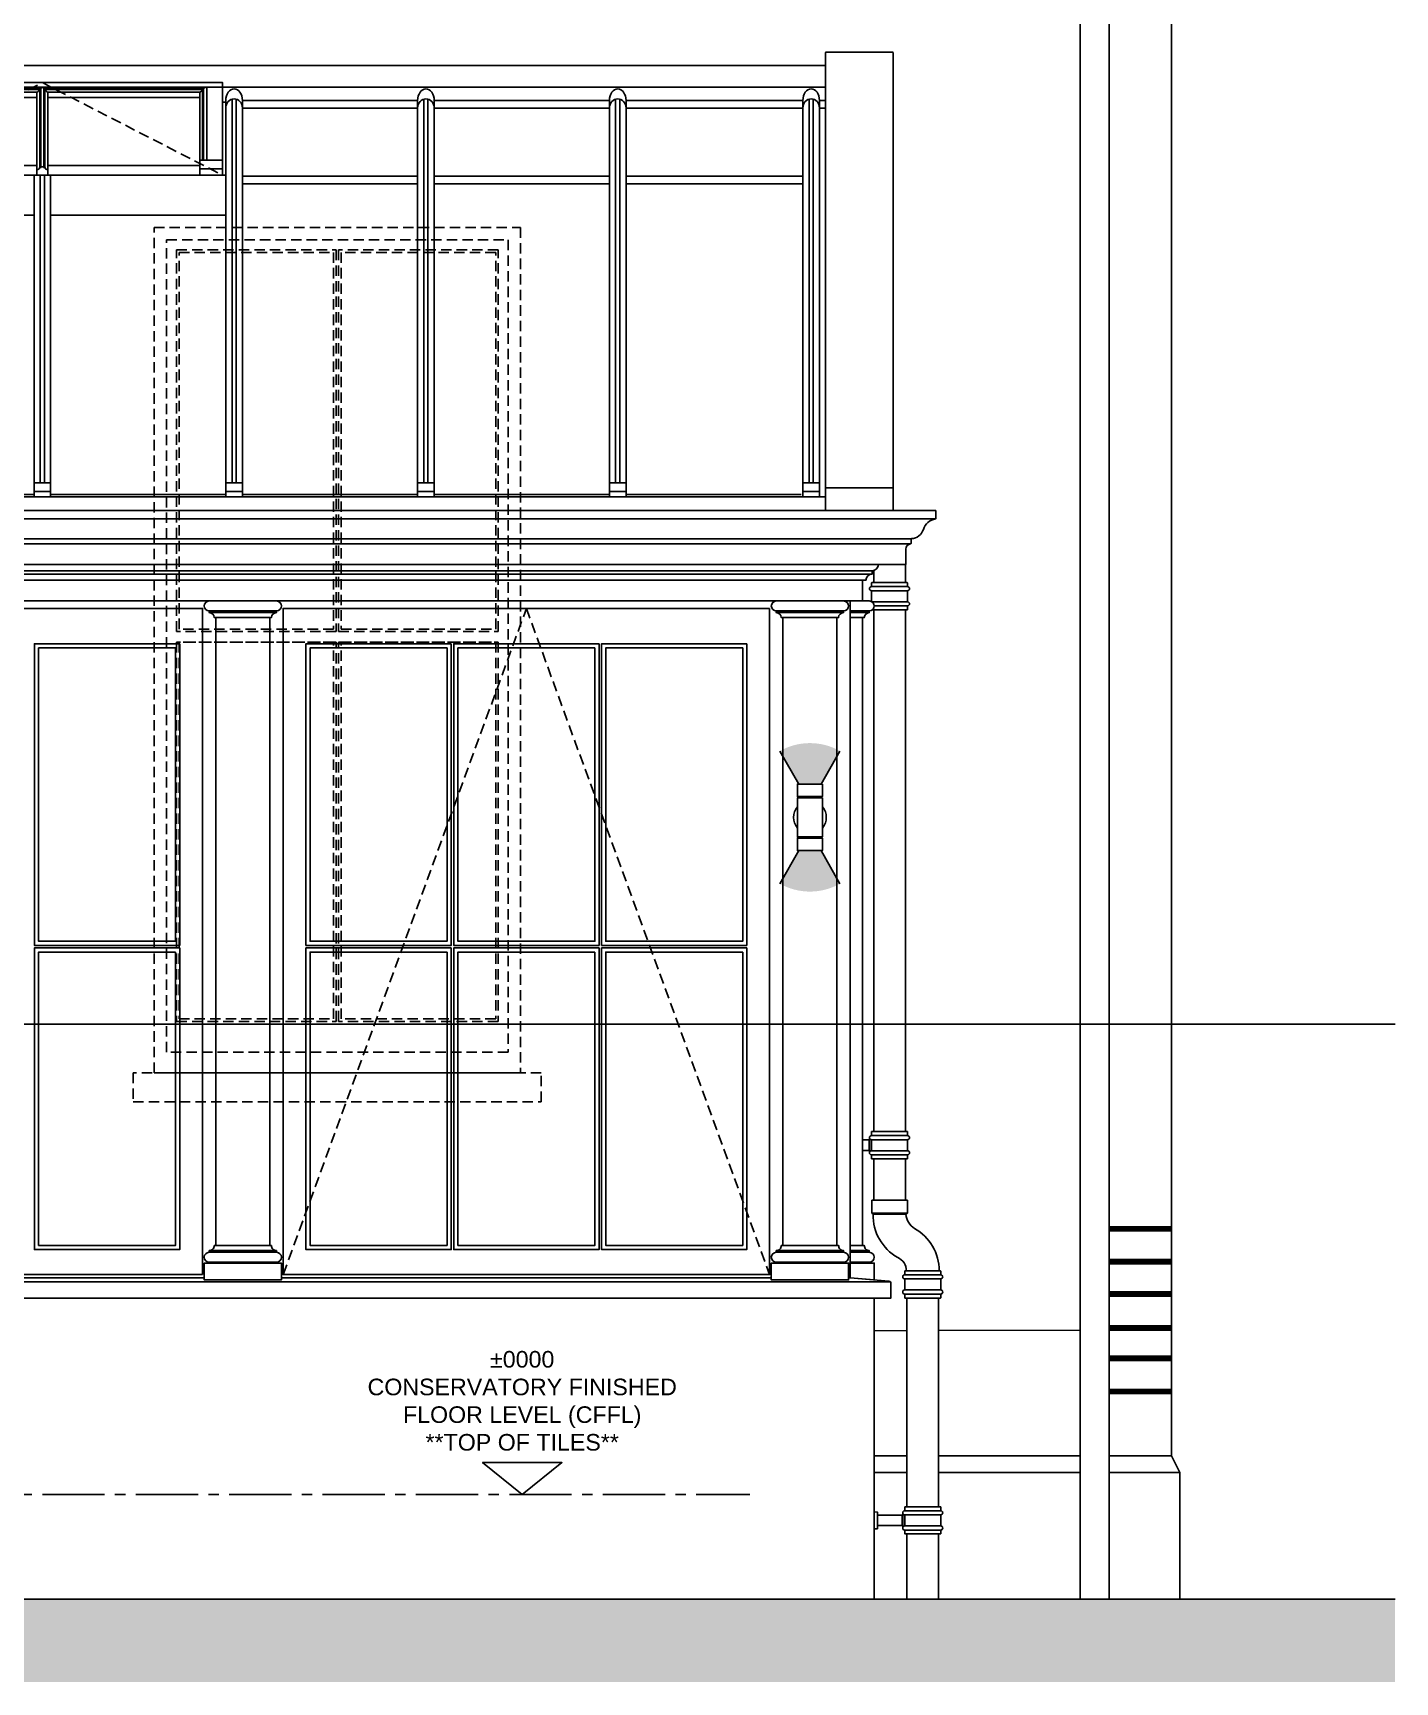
# Model space of a CAD drawing. Header units: millimetres. Extents: x -38686 to 870903, y -23218 to 232707.
# Drawn here: x 41309 to 44590, y 58030 to 62004 of the extents above; entities that cross this region are included whole.
import ezdxf

# ---------------------------------------------------------------- set-up
doc = ezdxf.new("R2010")
doc.units = ezdxf.units.MM
doc.header["$LTSCALE"] = 10
doc.linetypes.add('CENTER2', pattern=[1.125, 0.75, -0.125, 0.125, -0.125])
doc.linetypes.add('HIDDEN', pattern=[0.375, 0.25, -0.125])
for name, color, linetype in [('02 - Notes & Text', 251, 'Continuous'), ('03 - Datum', 11, 'CENTER2'), ('40 - Detail Outline', 142, 'Continuous'), ('41 - Detail', 7, 'Continuous')]:
    doc.layers.add(name, color=color, linetype=linetype)
doc.layers.add('MView', color=7, linetype='Continuous', plot=False)
doc.styles.add('1-20', font='romans.shx', dxfattribs={"width": 0.8, "height": 35})

msp = doc.modelspace()

# ---------------------------------------------------------------- hatches: boundary and pattern name
h = msp.add_hatch()
h.set_pattern_fill('ANSI38', color=250, scale=10, style=0)
h.set_pattern_definition([(45, (-26441.78181955294, 44961.76930940721), (-22.45064030267288, 22.45064030267288), []), (135, (-26441.78181955294, 44961.76930940721), (-67.35192090801864, 22.45064030267289), [79.375, -47.625])])
h.paths.add_polyline_path([(44589.95394879265, 58229.82241278393), (34433.69082497421, 58229.82241278393), (34433.69082497421, 58029.82241278393), (44589.95394879265, 58029.82241278393)])
at = {"layer": '40 - Detail Outline', "ltscale": 10, "transparency": 33554687}
h = msp.add_hatch(color=250, dxfattribs=at)
h.dxf.hatch_style = 1
h.set_gradient(color1=(255, 255, 255), color2=(173, 173, 173), tint=1, name='HEMISPHERICAL')
h.paths.add_polyline_path([(43108.35151097043, 60273.31034033853, -0.2636399587725505), (43252.85357675394, 60273.31034033853), (43207.60254386219, 60193.45557641191), (43153.60254386219, 60193.45557641191)])
at = {"layer": '40 - Detail Outline', "ltscale": 10}
h = msp.add_hatch(color=250, dxfattribs=at)
h.dxf.hatch_style = 1
h.set_gradient(color1=(173, 173, 173), tint=1, name='HEMISPHERICAL')
h.paths.add_polyline_path([(43108.35151097043, 59953.60081248528, 0.2636399587725505), (43252.85357675394, 59953.60081248528), (43207.60254386219, 60033.45557641191), (43153.60254386219, 60033.45557641191)])

# ---------------------------------------------------------------- linework, layer by layer
at = {"color": 251}
for p, q in [((43415.60178282697, 60669.50046329413), (43329.10178282697, 60669.50046329413)), ((43415.60178282697, 60659.50046329413), (43329.10178282697, 60659.50046329413)), ((43415.60178282697, 60633.00046329413), (43329.95921656195, 60633.00046329413)), ((43415.60178282697, 60623.00046329413), (43335.60122287348, 60623.00046329413)), ((43324.10178282697, 59341.70113337271), (43324.10178282697, 59305.20113337271)), ((43415.60178282697, 59346.70113337271), (43329.10178282697, 59346.70113337271)), ((43415.60178282697, 59336.70113337271), (43329.10178282697, 59336.70113337271)), ((43415.60178282697, 59310.20113337271), (43329.10178282697, 59310.20113337271)), ((43415.60178282697, 59300.20113337271), (43329.10178282697, 59300.20113337271)), ((43329.35178282697, 59190.70113337271), (43415.35178282697, 59190.70113337271)), ((43329.35178282697, 59190.70113337271), (43329.35178282698, 59159.70113337271)), ((43415.35178282697, 59190.70113337271), (43415.35178282697, 59159.70113337271)), ((43329.35178282698, 59159.70113337271), (43415.35178282697, 59159.70113337271)), ((43332.85178282698, 59157.2011333727), (43329.35178282697, 59159.70113337271)), ((43332.85178282698, 59157.2011333727), (43411.85178282698, 59157.20113337271)), ((43411.85178282698, 59157.20113337271), (43415.35178282697, 59159.70113337271)), ((43495.60178282697, 59011.20113337271), (43409.10178282697, 59011.20113337271)), ((43412.85178282697, 59020.70113337271), (43491.85178282698, 59020.70113337271)), ((43491.83372449921, 59022.70113337271), (43491.85178282698, 59022.70113337271)), ((43495.60178282697, 59001.20113337271), (43409.10178282697, 59001.20113337271)), ((43495.60178282697, 58974.70113337271), (43409.10178282697, 58974.70113337271)), ((43495.60178282697, 58964.70113337271), (43409.10178282697, 58964.70113337271)), ((43404.10178282697, 58437.58397278261), (43404.10178282697, 58401.08397278261)), ((43495.60178282697, 58442.58397278261), (43409.10178282697, 58442.58397278261)), ((43495.60178282697, 58432.58397278261), (43409.10178282697, 58432.58397278261)), ((43495.60178282697, 58406.08397278261), (43409.10178282697, 58406.08397278261)), ((43495.60178282697, 58396.08397278261), (43409.10178282697, 58396.08397278261))]:
    msp.add_line(p, q, dxfattribs=at)
for points in [[(43410.45178282697, 60679.00046329413), (43410.45178282697, 60722.82241278391), (43355.7101975735, 60722.82241278391)], [(43334.25178282698, 60708.28644178672), (43334.25178282698, 60679.00046329413)], [(43329.10178282697, 60633.4881697101), (43329.10178282697, 60659.50046329413)], [(43415.60178282697, 60659.50046329413), (43415.60178282697, 60633.00046329413)], [(43334.25178282698, 60613.50046329413), (43334.25178282698, 59356.20113337271), (43410.45178282697, 59356.20113337271), (43410.45178282697, 60613.50046329413), (43331.15908127754, 60613.50046329413)], [(43322.97878220334, 59333.91604174391), (43324.10178282697, 59333.95113337271)], [(43329.10178282697, 59310.20113337271), (43329.10178282697, 59336.70113337271)], [(43415.60178282697, 59336.70113337271), (43415.60178282697, 59310.20113337271)], [(43324.10178282697, 59312.95113337271), (43322.97878220334, 59312.98622500151)], [(43409.10178282697, 58974.70113337271), (43409.10178282697, 59001.20113337271)], [(43495.60178282697, 59001.20113337271), (43495.60178282697, 58974.70113337271)], [(43402.97878220334, 58429.79888115381), (43404.10178282697, 58429.83397278261)], [(43409.10178282697, 58406.08397278261), (43409.10178282697, 58432.58397278261)], [(43495.60178282697, 58432.58397278261), (43495.60178282697, 58406.08397278261)], [(43404.10178282697, 58408.83397278261), (43402.97878220334, 58408.86906441141)]]:
    msp.add_lwpolyline(points, dxfattribs=at)
for points in [[(43329.10178282697, 60669.50046329413), (43329.10178282697, 60678.50046329413, -0.414213562373095), (43329.60178282697, 60679.00046329413), (43415.10178282697, 60679.00046329413, -0.414213562373095), (43415.60178282697, 60678.50046329413), (43415.60178282697, 60669.50046329413)], [(43415.60178282697, 60623.00046329413), (43415.60178282697, 60614.00046329413, -0.414213562373095), (43415.10178282697, 60613.50046329413), (43331.15908127754, 60613.50046329413)], [(43329.10178282697, 59346.70113337271), (43329.10178282697, 59355.70113337271, -0.414213562373095), (43329.60178282697, 59356.20113337271), (43415.10178282697, 59356.20113337271, -0.414213562373095), (43415.60178282697, 59355.70113337271), (43415.60178282697, 59346.70113337271)], [(43415.60178282697, 59300.20113337271), (43415.60178282697, 59291.20113337271, -0.414213562373095), (43415.10178282697, 59290.70113337271), (43329.60178282697, 59290.70113337271, -0.414213562373095), (43329.10178282697, 59291.20113337271), (43329.10178282697, 59300.20113337271)], [(43409.10178282697, 59011.20113337271), (43409.10178282697, 59020.20113337271, -0.414213562373095), (43409.60178282697, 59020.70113337271), (43495.10178282697, 59020.70113337271, -0.414213562373095), (43495.60178282697, 59020.20113337271), (43495.60178282697, 59011.20113337271)], [(43495.60178282697, 58964.70113337271), (43495.60178282697, 58955.70113337271, -0.414213562373095), (43495.10178282697, 58955.20113337271), (43409.60178282697, 58955.20113337271, -0.414213562373095), (43409.10178282697, 58955.70113337271), (43409.10178282697, 58964.70113337271)], [(43409.10178282697, 58442.58397278261), (43409.10178282697, 58451.58397278261, -0.414213562373095), (43409.60178282697, 58452.08397278261), (43495.10178282697, 58452.08397278261, -0.414213562373095), (43495.60178282697, 58451.58397278261), (43495.60178282697, 58442.58397278261)], [(43495.60178282697, 58396.08397278261), (43495.60178282697, 58387.08397278261, -0.414213562373095), (43495.10178282697, 58386.58397278261), (43409.60178282697, 58386.58397278261, -0.414213562373095), (43409.10178282697, 58387.08397278261), (43409.10178282697, 58396.08397278261)]]:
    msp.add_lwpolyline(points, format="xyb", dxfattribs=at)
for points in [[(43410.45178282697, 59190.70113337271), (43410.45178282697, 59290.70113337271), (43334.25178282698, 59290.70113337271), (43334.25178282698, 59190.70113337271)], [(43490.45178282697, 58452.08397278261), (43490.45178282697, 58955.20113337271), (43414.25178282698, 58955.20113337271), (43414.25178282698, 58452.08397278261)], [(43490.45178282697, 58229.82241278393), (43490.45178282697, 58386.58397278261), (43414.25178282696, 58386.58397278261), (43414.25178282696, 58229.82241278393)]]:
    msp.add_lwpolyline(points, close=True, dxfattribs=at)
for centre, radius, start, end in [((43329.10178282697, 60664.50046329413), 5, 90, 270), ((43415.60178282697, 60664.50046329413), 5, 270, 90), ((43415.60178282697, 60628.00046329413), 5, 270, 90), ((43329.10178282697, 59341.70113337271), 5, 90, 270), ((43415.60178282697, 59341.70113337271), 5, 270, 90), ((43329.10178282697, 59305.20113337271), 5, 90, 270), ((43415.60178282697, 59305.20113337271), 5, 270, 90), ((43449.69138648725, 59154.54073703297), 116.869887876093, 178.6956208096214, 240.4774002040274), ((43455.32399190315, 59160.17334244888), 43.57369606487655, 183.9112442896208, 238.5693481962077), ((43373.81246417614, 59020.63541854511), 118.0393369432128, 0.03189769251992348, 60.12902422409459), ((43377.74678523876, 59020.80905269973), 35.10516346990845, 359.8238626133196, 65.86335924409617), ((43409.10178282697, 59006.20113337271), 5, 90, 270), ((43495.60178282697, 59006.20113337271), 5, 270, 90), ((43409.10178282697, 58969.70113337271), 5, 90, 270), ((43495.60178282697, 58969.70113337271), 5, 270, 90), ((43409.10178282697, 58437.58397278261), 5, 90, 270), ((43495.60178282697, 58437.58397278261), 5, 270, 90), ((43409.10178282697, 58401.08397278261), 5, 90, 270), ((43495.60178282697, 58401.08397278261), 5, 270, 90)]:
    msp.add_arc(centre, radius, start, end, dxfattribs=at)
at = {"layer": '03 - Datum', "ltscale": 20}
msp.add_line((35931.60256415504, 58481.82241278393), (43035.60252356934, 58481.82241278393), dxfattribs=at)
at = {"layer": '03 - Datum', "linetype": 'Continuous', "ltscale": 10}
msp.add_lwpolyline([(42487.52042031946, 58481.82241278404), (42583.06092099316, 58558.62241278404), (42391.97991964576, 58558.62241278404)], close=True, dxfattribs=at)
at = {"layer": '40 - Detail Outline', "color": 252, "ltscale": 10}
for p, q in [((35749.40256415494, 61872.72948925951), (43217.80252356944, 61872.72948925951)), ((41773.60254386219, 61837.14653055809), (41765.6078173376, 61837.14653055809)), ((41788.60254386219, 61844.04594841733), (41788.60254386219, 60919.93790280614)), ((41798.60254386219, 61844.04594841733), (41798.60254386219, 60919.93790280614)), ((41813.60254386219, 61841.21751524591), (42235.60254386219, 61841.21751524591)), ((42250.60254386219, 61844.04594841733), (42250.60254386219, 60919.93790280614)), ((42260.60254386219, 61844.04594841733), (42260.60254386219, 60919.93790280614)), ((42275.60254386219, 61841.21751524591), (42697.60254386219, 61841.21751524591)), ((42712.60254386219, 61844.04594841733), (42712.60254386219, 60919.93790280614)), ((42722.60254386219, 61844.04594841733), (42722.60254386219, 60919.93790280614)), ((42737.60254386219, 61841.21751524591), (43163.60254386219, 61841.21751524591)), ((43178.60254386219, 61844.04594841733), (43178.60254386219, 60919.93790280614)), ((43188.60254386219, 61844.04594841733), (43188.60254386219, 60919.93790280614)), ((43203.60254386219, 61841.21751524591), (43217.80252356944, 61841.21751524591)), ((41326.60254386219, 61660.89393728813), (41326.60254386219, 60919.93790280614)), ((41336.60254386219, 61660.89393728813), (41336.60254386219, 60919.93790280614)), ((43423.83537197098, 60772.78289403477), (35543.36971575339, 60772.78289403477)), ((43330.60252356938, 60707.82241278392), (35636.60256415499, 60707.82241278392)), ((43307.60250327652, 60684.82241278392), (35651.72410640013, 60684.82241278392)), ((41733.60254386219, 60606.82241278393), (41895.60254386219, 60606.82241278393)), ((43099.60254386219, 60606.82241278393), (43261.60254386219, 60606.82241278393)), ((43277.60254386219, 60606.82241278393), (43323.60254386219, 60606.82241278393)), ((41879.60254386219, 60594.82241278393), (41749.60254386219, 60594.82241278393)), ((43245.60254386219, 60594.82241278393), (43115.60254386219, 60594.82241278393)), ((43307.60254386219, 60594.82241278393), (43277.60254386219, 60594.82241278393)), ((41733.60254386219, 59069.38632984317), (41895.60254386219, 59069.38632984318)), ((41895.60254386219, 59065.38632984317), (41733.60254386219, 59065.38632984317)), ((41879.60254386219, 59081.88632984317), (41749.60254386219, 59081.88632984317)), ((43099.60254386219, 59069.38632984317), (43261.60254386219, 59069.38632984318)), ((43261.60254386219, 59065.38632984317), (43099.60254386219, 59065.38632984317)), ((43245.60254386219, 59081.88632984317), (43115.60254386219, 59081.88632984317)), ((43307.60254386219, 59081.88632984317), (43277.60254386219, 59081.88632984317)), ((43277.60254386219, 59069.38632984318), (43323.60254386219, 59069.38632984318)), ((43323.60254386219, 59065.38632984317), (43277.60254386219, 59065.38632984317)), ((41907.60254386219, 59039.38632984317), (41721.60254386219, 59039.38632984317)), ((43273.60254386219, 59039.38632984317), (43087.60254386219, 59039.38632984317)), ((43335.60254386219, 59039.38632984317), (43277.60254386219, 59039.38632984317)), ((41721.60254386219, 59003.96067232767), (40545.60254386137, 59003.96067232767)), ((43087.60254386219, 59003.96067232767), (41907.60254386219, 59003.96067232767)), ((43277.60254386219, 59003.96067232767), (43273.60254386219, 59003.96067232767))]:
    msp.add_line(p, q, dxfattribs=at)
at = {"layer": '40 - Detail Outline', "color": 9}
for p, q in [((40952.59727038676, 61848.43620303947), (41318.60254386219, 61848.43620303947)), ((41344.60254386219, 61848.43620303947), (41710.6078173376, 61848.43620303947))]:
    msp.add_line(p, q, dxfattribs=at)
at = {"layer": '40 - Detail Outline', "color": 251, "ltscale": 10}
for p, q in [((41325.31763868174, 61867.74339780868), (41325.31763868174, 61679.21072004692)), ((41328.13844224706, 61868.59162980005), (41328.13844224706, 61679.21072004695)), ((41335.06664547732, 61868.59162980005), (41335.06664547732, 61679.21072004695)), ((41337.88744904252, 61867.74339780879), (41337.88744904252, 61679.21072004692)), ((43330.60252356938, 60699.82241278392), (35636.60256415499, 60699.82241278392)), ((43335.60252356934, 58876.41172973168), (43414.25178282698, 58876.54698440184)), ((43490.45178282697, 58876.69711575036), (43831.60254386219, 58877.38896269636)), ((43901.60254386219, 58877.52687863332), (44051.60254386219, 58877.82241278393))]:
    msp.add_line(p, q, dxfattribs=at)
at = {"layer": '40 - Detail Outline', "color": 9, "ltscale": 10}
for p, q in [((41773.60254386219, 61841.21751524591), (41773.60254386219, 60885.82555919366)), ((41813.60254386219, 61841.21751524591), (41813.60254386219, 60885.82555919366)), ((42235.60254386219, 61841.21751524591), (42235.60254386219, 60885.82555919366)), ((42275.60254386219, 61841.21751524591), (42275.60254386219, 60885.82555919366)), ((42697.60254386219, 61841.21751524591), (42697.60254386219, 60885.82555919366)), ((42737.60254386219, 61841.21751524591), (42737.60254386219, 60885.82555919366)), ((43163.60254386219, 61841.21751524591), (43163.60254386219, 60885.82555919366)), ((43203.60254386219, 61841.21751524591), (43203.60254386219, 60885.82555919366)), ((41813.60254386219, 61822.54394885682), (42235.60254386219, 61822.54394885682)), ((42275.60254386219, 61822.54394885682), (42697.60254386219, 61822.54394885682)), ((42737.60254386219, 61822.54394885682), (43163.60254386219, 61822.54394885682)), ((43203.60254386219, 61822.54394885682), (43217.80252356944, 61822.54394885682)), ((41710.6078173376, 61675.84831720944), (41765.6078173376, 61675.84831720944)), ((41311.60254386219, 61660.89393728813), (41311.60254386219, 60885.82555919366)), ((41351.60254386219, 61660.89393728813), (41351.60254386219, 60885.82555919366)), ((41765.6078173376, 61660.89393728813), (41773.60254386182, 61660.89393728813)), ((41351.60254386219, 60919.93790280614), (41311.60254386219, 60919.93790280614)), ((41813.60254386219, 60919.93790280614), (41773.60254386219, 60919.93790280614)), ((42275.60254386219, 60919.93790280614), (42235.60254386219, 60919.93790280614)), ((42737.60254386219, 60919.93790280614), (42697.60254386219, 60919.93790280614)), ((43203.60254386219, 60919.93790280614), (43163.60254386219, 60919.93790280614)), ((41351.60254386219, 60898.81990779495), (41311.60254386219, 60898.81990779495)), ((41351.60254386219, 60885.82555919366), (41311.60254386219, 60885.82555919366)), ((41813.60254386219, 60898.81990779495), (41773.60254386219, 60898.81990779495)), ((41813.60254386219, 60885.82555919366), (41773.60254386219, 60885.82555919366)), ((42275.60254386219, 60898.81990779495), (42235.60254386219, 60898.81990779495)), ((42275.60254386219, 60885.82555919366), (42235.60254386219, 60885.82555919366)), ((42737.60254386219, 60898.81990779495), (42697.60254386219, 60898.81990779495)), ((42737.60254386219, 60885.82555919366), (42697.60254386219, 60885.82555919366)), ((43203.60254386219, 60898.81990779495), (43163.60254386219, 60898.81990779495)), ((43203.60254386219, 60885.82555919366), (43163.60254386219, 60885.82555919366)), ((35542.82061419301, 60784.7119951963), (43424.38447353136, 60784.7119951963)), ((41895.60254386219, 60610.82241278393), (41733.60254386219, 60610.82241278393)), ((43261.60254386219, 60610.82241278393), (43099.60254386219, 60610.82241278393)), ((43323.60254386219, 60610.82241278393), (43277.60254386219, 60610.82241278393)), ((41733.60254386219, 59041.38632984317), (41895.60254386219, 59041.38632984317)), ((43099.60254386219, 59041.38632984317), (43261.60254386219, 59041.38632984317)), ((43277.60254386219, 59041.38632984317), (43323.60254386219, 59041.38632984317)), ((43374.28893054626, 58994.18307847012), (40545.60254386137, 58994.18307847012))]:
    msp.add_line(p, q, dxfattribs=at)
at = {"layer": '40 - Detail Outline', "color": 250, "ltscale": 10}
for p, q in [((40952.59727038676, 61684.49131943328), (41318.60254386219, 61684.49131943328)), ((41344.60254386219, 61684.49131943328), (41710.6078173376, 61684.49131943328)), ((41813.60254386219, 61658.39925608975), (42235.60254386219, 61658.39925608975)), ((41813.60254386219, 61640.39925608975), (42235.60254386219, 61640.39925608975)), ((42275.60254386219, 61658.39925608975), (42697.60254386219, 61658.39925608975)), ((42275.60254386219, 61640.39925608975), (42697.60254386219, 61640.39925608975)), ((42737.60254386219, 61658.39925608975), (43163.60254386219, 61658.39925608975)), ((42737.60254386219, 61640.39925608975), (43163.60254386219, 61640.39925608975)), ((40889.60254386219, 61564.548367867), (41311.60254386219, 61564.548367867)), ((41351.60254386219, 61564.548367867), (41773.60254386219, 61564.548367867)), ((40889.60254386219, 60891.67380087903), (41311.60254386219, 60891.67380087903)), ((41351.60254386219, 60891.67380087903), (41773.60254386219, 60891.67380087903)), ((41813.60254386219, 60891.67380087903), (42235.60254386219, 60891.67380087903)), ((42275.60254386219, 60891.67380087903), (42697.60254386219, 60891.67380087903)), ((43159.60254386219, 60891.67380087903), (42737.60254386219, 60891.67380087903)), ((43153.60254386219, 60193.45557641191), (43108.35151097043, 60273.31034033853)), ((43207.60254386219, 60193.45557641191), (43252.85357675394, 60273.31034033853)), ((43207.60254386219, 60163.45557641191), (43153.60254386219, 60163.45557641191)), ((43207.60254386219, 60160.45557641191), (43153.60254386219, 60160.45557641191)), ((43207.60254386219, 60066.45557641191), (43153.60254386219, 60066.45557641191)), ((43207.60254386219, 60063.45557641191), (43153.60254386219, 60063.45557641191)), ((43153.60254386219, 60033.45557641191), (43108.35151097043, 59953.60081248528)), ((43207.60254386219, 60033.45557641191), (43252.85357675394, 59953.60081248528)), ((43335.60252356934, 58534.82241278393), (43414.25178282698, 58534.82241278393)), ((43490.45178282697, 58534.82241278393), (43831.60254386219, 58534.82241278393)), ((43901.60254386219, 58534.82241278393), (44071.60254386219, 58534.82241278393))]:
    msp.add_line(p, q, dxfattribs=at)
at = {"layer": '40 - Detail Outline', "color": 7, "ltscale": 10}
for p, q in [((35749.40256415485, 60885.60936932375), (43217.80252356952, 60885.60936932375)), ((43483.47745224109, 60832.61357624677), (35483.72763548329, 60832.61357624677)), ((43345.7101975735, 60722.82241278391), (35621.49489015088, 60722.82241278391)), ((43277.60254386219, 60634.82241278393), (35689.60254386219, 60634.82241278393))]:
    msp.add_line(p, q, dxfattribs=at)
at = {"layer": '40 - Detail Outline', "ltscale": 10}
for p, q in [((43381.4025235694, 60907.44860796307), (43217.80252356952, 60907.44860796307)), ((35483.60254386219, 60852.80080440677), (43483.60254386219, 60852.80080440677))]:
    msp.add_line(p, q, dxfattribs=at)
at = {"layer": '40 - Detail Outline', "color": 4, "ltscale": 10}
msp.add_line((34433.69082497421, 58229.82241278393), (44589.95394879265, 58229.82241278393), dxfattribs=at)
at = {"layer": '40 - Detail Outline', "color": 250, "ltscale": 10}
for points in [[(43831.60254386219, 65300.82241278393), (43831.60254386219, 58229.82241278393)], [(43901.60254386219, 65300.82241278393), (43901.60254386219, 58229.82241278393)], [(44051.60254386219, 58574.82241278393), (44051.60254386219, 59614.82241278393), (44051.60254386076, 65025.82241278392)], [(43414.25178282698, 58574.82241278393), (43335.60252356934, 58574.82241278393)], [(43831.60254386219, 58574.82241278393), (43490.45178282697, 58574.82241278393)], [(44051.60254386219, 58574.82241278393), (43901.60254386219, 58574.82241278393)], [(44051.60254386219, 58574.82241278393), (44071.60254386219, 58534.82241278393), (44071.60254386219, 58229.82241278393)]]:
    msp.add_lwpolyline(points, dxfattribs=at)
at = {"layer": '40 - Detail Outline'}
msp.add_lwpolyline([(43381.4025235694, 60852.80080440677), (43381.4025235694, 61955.03752708762, 0.4142135623719817), (43379.10252356947, 61957.33752708763), (43220.10252356947, 61957.33752708763, 0.4142135623720052), (43217.80252356942, 61955.03752708762), (43217.80252356952, 60852.80080440677)], format="xyb", dxfattribs=at)
at = {"layer": '40 - Detail Outline', "color": 7, "ltscale": 10}
msp.add_lwpolyline([(35749.40256415495, 61925.13934031299), (38492.60254386219, 61925.13934031299), (38492.60254386219, 61887.91360168891), (40499.60254386219, 61887.91360168891), (40499.60254386219, 61925.13934031299), (43217.80252356942, 61925.13934031299)], dxfattribs=at)
for points in [[(40897.59727038676, 61883.91595997622), (41765.6078173376, 61883.91595997622), (41765.6078173376, 61660.89393728813), (40897.59727038676, 61660.89393728813)], [(41765.6078173376, 61660.89393728813), (41710.6078173376, 61660.89393728813), (41710.6078173376, 61697.32203210496), (41765.6078173376, 61697.32203210496)], [(41717.60254386219, 59011.74807029941), (40545.60254386137, 59011.74807029941), (40545.60254386137, 60616.82241278393), (41717.60254386219, 60616.82241278393)], [(43083.60254386219, 60616.82241278393), (41911.60254386219, 60616.82241278393), (41911.60254386219, 59011.74807029941), (43083.60254386219, 59011.74807029941)]]:
    msp.add_lwpolyline(points, close=True, dxfattribs=at)
at = {"layer": '40 - Detail Outline', "color": 251, "linetype": 'HIDDEN', "ltscale": 10}
for points in [[(40897.59727038676, 61660.89393728813), (41331.60254386213, 61883.91595997622), (41765.6078173376, 61660.89393728813)], [(41911.60254386219, 59011.74807029941), (42497.60254386219, 60616.82241278393), (43083.60254386219, 59011.74807029941)]]:
    msp.add_lwpolyline(points, dxfattribs=at)
at = {"layer": '40 - Detail Outline', "color": 252, "ltscale": 10}
for points in [[(40935.59727038676, 61697.32203210496), (40935.59727038676, 61872.74356234531), (41727.6078173376, 61872.74356234531), (41727.6078173376, 61697.32203210496)], [(43210.60254386219, 60193.45557641191), (43150.60254386219, 60193.45557641191), (43150.60254386219, 60163.45557641191), (43153.60254386219, 60163.45557641191), (43153.60254386219, 60160.45557641191), (43150.60254386219, 60160.45557641191), (43150.60254386219, 60066.45557641191), (43153.60254386219, 60066.45557641191), (43153.60254386219, 60063.45557641191), (43153.60254386219, 60063.45557641191), (43150.60254386219, 60063.45557641191), (43150.60254386219, 60033.45557641191), (43210.60254386219, 60033.45557641191), (43210.60254386219, 60063.45557641191), (43207.60254386219, 60063.45557641191), (43207.60254386219, 60066.45557641191), (43210.60254386219, 60066.45557641191), (43210.60254386219, 60160.45557641191), (43207.60254386219, 60160.45557641191), (43207.60254386219, 60163.45557641191), (43210.60254386219, 60163.45557641191), (43210.60254386219, 60193.45557641191)]]:
    msp.add_lwpolyline(points, dxfattribs=at)
at = {"layer": '40 - Detail Outline', "color": 9, "ltscale": 10}
msp.add_lwpolyline([(41318.60254386219, 61674.18746018258), (41318.60254386219, 61860.93336177159, 0.2293663225664483), (41325.31763868174, 61867.7433978087), (41328.13844224694, 61868.59162980005, -0.9999999999999999), (41335.06664547732, 61868.59162980005), (41337.88744904252, 61867.74339780879, 0.2293663225677894), (41344.60254386219, 61860.93336177156), (41344.60254386219, 61674.18746018258)], format="xyb", dxfattribs=at)
at = {"layer": '40 - Detail Outline', "color": 252, "ltscale": 10}
msp.add_lwpolyline([(41723.60781733772, 61871.77540561477, 0.4312967242576537), (41720.14371572247, 61868.5916298001), (41717.32291215727, 61867.74339780901, -0.2293663225639773), (41710.6078173376, 61860.93336177156)], format="xyb", dxfattribs=at)
at = {"layer": '40 - Detail Outline', "color": 251, "ltscale": 10}
for points in [[(40943.06137200189, 61697.32203210496), (40943.06137200189, 61868.59162980005), (41328.13844224703, 61868.59162980008)], [(40945.88217556709, 61697.32203210496), (40945.88217556709, 61867.74339780868), (41325.31763868236, 61867.74339780889)], [(41335.06664547732, 61868.59162980008), (41720.14371572247, 61868.5916298001), (41720.14371572247, 61697.32203210496)], [(41337.88744904207, 61867.74339780892), (41717.32291215715, 61867.74339780913), (41717.32291215715, 61697.32203210496)]]:
    msp.add_lwpolyline(points, dxfattribs=at)
at = {"layer": '40 - Detail Outline', "color": 9, "ltscale": 10}
for points in [[(40952.59727038676, 61697.32203210496), (40952.59727038676, 61860.93336177156), (41318.60254386219, 61860.93336177156)], [(41344.60254386219, 61860.93336177156), (41710.6078173376, 61860.93336177156), (41710.6078173376, 61689.72198403213)]]:
    msp.add_lwpolyline(points, dxfattribs=at)
at = {"layer": '40 - Detail Outline', "color": 252, "ltscale": 10}
msp.add_lwpolyline([(41325.31763868174, 61679.21072004692, -0.3326412547905641), (41318.60254386219, 61674.18746018258), (41318.60254386219, 61660.89393728813), (41344.60254386219, 61660.89393728813), (41344.60254386219, 61674.18746018258, -0.3326412547905641), (41337.88744904252, 61679.21072004692), (41335.06664547732, 61679.21072004695, 0.577350269186781), (41328.13844224706, 61679.21072004695)], format="xyb", close=True, dxfattribs=at)
at = {"layer": '40 - Detail Outline', "color": 254, "linetype": 'HIDDEN', "ltscale": 10}
for points in [[(41600.60254386219, 61534.82241278393), (42483.60254386219, 61534.82241278393), (42483.60254386219, 59497.82241278393), (41600.60254386219, 59497.82241278393)], [(41630.82734680753, 61504.82241278393), (42453.60254386219, 61504.82241278393), (42453.60254386219, 59547.82241278392), (41630.82734680753, 59547.82241278392)], [(41654.82734680753, 61480.82241278393), (42039.21494533485, 61480.82241278393), (42039.21494533485, 60561.32241278393), (41654.82734680753, 60561.32241278393)], [(41660.82734680753, 61474.82241278393), (42033.21494533485, 61474.82241278393), (42033.21494533485, 60567.32241278393), (41660.82734680753, 60567.32241278393)], [(42429.60254386217, 61480.82241278393), (42045.21494533485, 61480.82241278393), (42045.21494533485, 60561.32241278393), (42429.60254386217, 60561.32241278393)], [(42423.60254386217, 61474.82241278393), (42051.21494533485, 61474.82241278393), (42051.21494533485, 60567.32241278393), (42423.60254386217, 60567.32241278393)], [(41654.82734680753, 59621.82241278393), (42039.21494533485, 59621.82241278393), (42039.21494533485, 60535.32241278393), (41654.82734680753, 60535.32241278393)], [(41660.82734680753, 59627.82241278393), (42033.21494533485, 59627.82241278393), (42033.21494533485, 60535.32241278393), (41660.82734680753, 60535.32241278393)], [(42429.60254386217, 59621.82241278393), (42045.21494533485, 59621.82241278393), (42045.21494533485, 60535.32241278393), (42429.60254386217, 60535.32241278393)], [(42423.60254386217, 59627.82241278393), (42051.21494533485, 59627.82241278393), (42051.21494533485, 60535.32241278393), (42423.60254386217, 60535.32241278393)], [(42533.60254386219, 59497.82241278393), (41550.60254386219, 59497.82241278393), (41550.60254386219, 59427.82241278393), (42533.60254386219, 59427.82241278393)]]:
    msp.add_lwpolyline(points, close=True, dxfattribs=at)
at = {"layer": '40 - Detail Outline', "ltscale": 10}
msp.add_lwpolyline([(43335.60252356934, 58229.82241278393), (43335.60252356934, 58954.82241278392), (43375.60252356934, 58954.82241278392), (43375.60252356934, 58990.80512743205, 0.3888787318527836), (43371.03830228312, 58995.7861009225), (43277.60252356934, 59003.96067232768), (43277.60252356934, 60634.82241278393), (43307.60250327652, 60634.82241278393), (43307.60250327652, 60684.82241278392), (43315.48098132425, 60684.82241278392, -0.4084399841735186), (43330.60252356938, 60699.82241278392), (43330.60252356938, 60707.82241278392, 0.4091650353188034), (43345.7101975735, 60722.82241278391), (43410.60252356935, 60722.82241278391, 0.4142135623688329), (43411.60252356935, 60723.82241278391), (43411.60252356935, 60760.00039583437, -0.3926608842435143), (43423.17659764343, 60772.46605511016, 0.3926608842413216), (43424.10252356935, 60773.46330785222), (43424.10252356935, 60784.01602465093, -0.4050885070741496), (43425.07127356935, 60785.01553625042, 0.3255458325083311), (43453.8897599293, 60807.41432863011, -0.2998790389635076), (43483.16474873963, 60832.44828610144, 0.3781227628279706), (43483.60252356935, 60832.94439902022), (43483.60252356935, 60852.80080440677)], format="xyb", dxfattribs=at)
at = {"layer": '40 - Detail Outline', "color": 7, "ltscale": 10}
for points in [[(41733.60254386219, 60634.82241278393), (41895.60254386219, 60634.82241278393, -0.9999999999999999), (41895.60254386219, 60610.82241278393), (41895.60254386219, 60606.82241278393, 0.4142135623731394), (41883.60254386219, 60594.82241278393), (41879.60254386219, 60594.82241278393), (41879.60254386219, 59081.88632984317), (41883.60254386219, 59081.38632984317, 0.4142135623733171), (41895.60254386219, 59069.38632984317), (41895.60254386219, 59065.38632984317, -0.9999999999999999), (41895.60254386219, 59041.38632984317), (41895.60254386219, 59040.38632984317), (41907.60254386219, 59039.38632984317), (41907.60254386219, 58998.88632984317), (41721.60254386219, 58998.88632984317), (41721.60254386219, 59039.38632984317), (41733.60254386219, 59040.38632984317), (41733.60254386219, 59041.38632984317, -0.9999999999999999), (41733.60254386219, 59065.38632984317), (41733.60254386219, 59069.38632984317, 0.4142135623733171), (41745.60254386219, 59081.38632984317), (41749.60254386219, 59081.88632984317), (41749.60254386219, 60594.82241278393), (41745.60254386219, 60594.82241278393, 0.4142135623731394), (41733.60254386219, 60606.82241278393), (41733.60254386219, 60610.82241278393, -0.9999999999999999)], [(43099.60254386219, 60634.82241278393), (43261.60254386219, 60634.82241278393, -0.9999999999999999), (43261.60254386219, 60610.82241278393), (43261.60254386219, 60606.82241278393, 0.4142135623731394), (43249.60254386219, 60594.82241278393), (43245.60254386219, 60594.82241278393), (43245.60254386219, 59081.88632984317), (43249.60254386219, 59081.38632984317, 0.4142135623733171), (43261.60254386219, 59069.38632984317), (43261.60254386219, 59065.38632984317, -0.9999999999999999), (43261.60254386219, 59041.38632984317), (43261.60254386219, 59040.38632984317), (43273.60254386219, 59039.38632984317), (43273.60254386219, 58998.88632984317), (43087.60254386219, 58998.88632984317), (43087.60254386219, 59039.38632984317), (43099.60254386219, 59040.38632984317), (43099.60254386219, 59041.38632984317, -0.9999999999999999), (43099.60254386219, 59065.38632984317), (43099.60254386219, 59069.38632984317, 0.4142135623733171), (43111.60254386219, 59081.38632984317), (43115.60254386219, 59081.88632984317), (43115.60254386219, 60594.82241278393), (43111.60254386219, 60594.82241278393, 0.4142135623731394), (43099.60254386219, 60606.82241278393), (43099.60254386219, 60610.82241278393, -0.9999999999999999)]]:
    msp.add_lwpolyline(points, format="xyb", close=True, dxfattribs=at)
msp.add_lwpolyline([(43277.60254386219, 60634.82241278393), (43323.60254386219, 60634.82241278393, -0.9999999999999999), (43323.60254386219, 60610.82241278393), (43323.60254386219, 60606.82241278393, 0.4142135623731394), (43311.60254386219, 60594.82241278393), (43307.60254386219, 60594.82241278393), (43307.60254386219, 59081.88632984317), (43311.60254386219, 59081.38632984317, 0.4142135623733171), (43323.60254386219, 59069.38632984317), (43323.60254386219, 59065.38632984317, -0.9999999999999999), (43323.60254386219, 59041.38632984317), (43323.60254386219, 59040.38632984317), (43335.60254386219, 59039.38632984317), (43335.60254386219, 58998.88632984317), (43277.60254386219, 59003.96067232767)], format="xyb", dxfattribs=at)
at = {"layer": '40 - Detail Outline', "color": 251, "ltscale": 10}
for points in [[(41662.60254386219, 60531.82241278393), (41312.60254386219, 60531.82241278393), (41312.60254386219, 59804.78524154165), (41662.60254386219, 59804.78524154165)], [(42316.60254386219, 60531.82241278393), (41966.60254386219, 60531.82241278393), (41966.60254386219, 59804.78524154165), (42316.60254386219, 59804.78524154165)], [(42672.60254386219, 60531.82241278393), (42322.60254386219, 60531.82241278393), (42322.60254386219, 59804.78524154165), (42672.60254386219, 59804.78524154165)], [(43028.60254386219, 60531.82241278393), (42678.60254386219, 60531.82241278393), (42678.60254386219, 59804.78524154165), (43028.60254386219, 59804.78524154165)], [(41662.60254386219, 59798.78524154165), (41312.60254386219, 59798.78524154165), (41312.60254386219, 59071.74807029941), (41662.60254386219, 59071.74807029941)], [(42316.60254386219, 59798.78524154165), (41966.60254386219, 59798.78524154165), (41966.60254386219, 59071.74807029941), (42316.60254386219, 59071.74807029941)], [(42672.60254386219, 59798.78524154165), (42322.60254386219, 59798.78524154165), (42322.60254386219, 59071.74807029941), (42672.60254386219, 59071.74807029941)], [(43028.60254386219, 59798.78524154165), (42678.60254386219, 59798.78524154165), (42678.60254386219, 59071.74807029941), (43028.60254386219, 59071.74807029941)]]:
    msp.add_lwpolyline(points, close=True, dxfattribs=at)
at = {"layer": '40 - Detail Outline', "color": 252, "ltscale": 10}
for points in [[(41652.60254386219, 60521.82241278393), (41322.60254386219, 60521.82241278393), (41322.60254386219, 59814.78524154165), (41652.60254386219, 59814.78524154165)], [(42306.60254386219, 60521.82241278393), (41976.60254386219, 60521.82241278393), (41976.60254386219, 59814.78524154165), (42306.60254386219, 59814.78524154165)], [(42662.60254386219, 60521.82241278393), (42332.60254386219, 60521.82241278393), (42332.60254386219, 59814.78524154165), (42662.60254386219, 59814.78524154165)], [(43018.60254386219, 60521.82241278393), (42688.60254386219, 60521.82241278393), (42688.60254386219, 59814.78524154165), (43018.60254386219, 59814.78524154165)], [(41652.60254386219, 59788.78524154165), (41322.60254386219, 59788.78524154165), (41322.60254386219, 59081.74807029941), (41652.60254386219, 59081.74807029941)], [(42306.60254386219, 59788.78524154165), (41976.60254386219, 59788.78524154165), (41976.60254386219, 59081.74807029941), (42306.60254386219, 59081.74807029941)], [(42662.60254386219, 59788.78524154165), (42332.60254386219, 59788.78524154165), (42332.60254386219, 59081.74807029941), (42662.60254386219, 59081.74807029941)], [(43018.60254386219, 59788.78524154165), (42688.60254386219, 59788.78524154165), (42688.60254386219, 59081.74807029941), (43018.60254386219, 59081.74807029941)]]:
    msp.add_lwpolyline(points, close=True, dxfattribs=at)
at = {"layer": '40 - Detail Outline', "color": 253, "ltscale": 10, "const_width": 10}
for points in [[(44051.60254386219, 59121.82241278393), (43901.60254386219, 59121.82241278393)], [(44051.60254386219, 59042.82241278393), (43901.60254386219, 59042.82241278393)], [(44051.60254386219, 58964.82241278393), (43901.60254386219, 58964.82241278393)], [(44051.60254386219, 58882.82241278393), (43901.60254386219, 58882.82241278393)], [(44051.60254386219, 58809.82241278393), (43901.60254386219, 58809.82241278393)], [(44051.60254386219, 58729.82241278393), (43901.60254386219, 58729.82241278393)]]:
    msp.add_lwpolyline(points, dxfattribs=at)
at = {"layer": '40 - Detail Outline', "color": 253, "ltscale": 10}
for points in [[(44051.60254386219, 59126.82241278393), (43901.60254386219, 59126.82241278393)], [(44051.60254386219, 59116.82241278393), (43901.60254386219, 59116.82241278393)], [(44051.60254386219, 59047.82241278393), (43901.60254386219, 59047.82241278393)], [(44051.60254386219, 59037.82241278393), (43901.60254386219, 59037.82241278393)], [(44051.60254386219, 58969.82241278393), (43901.60254386219, 58969.82241278393)], [(44051.60254386219, 58959.82241278393), (43901.60254386219, 58959.82241278393)], [(44051.60254386219, 58887.82241278393), (43901.60254386219, 58887.82241278393)], [(44051.60254386219, 58877.82241278393), (43901.60254386219, 58877.82241278393)], [(44051.60254386219, 58814.82241278393), (43901.60254386219, 58814.82241278393)], [(44051.60254386219, 58804.82241278393), (43901.60254386219, 58804.82241278393)], [(44051.60254386219, 58734.82241278393), (43901.60254386219, 58734.82241278393)], [(44051.60254386219, 58724.82241278393), (43901.60254386219, 58724.82241278393)]]:
    msp.add_lwpolyline(points, dxfattribs=at)
at = {"layer": '40 - Detail Outline', "ltscale": 10}
msp.add_lwpolyline([(43335.60254386219, 58954.82241278392), (40545.60254386137, 58954.82241278392), (40545.60254386137, 59003.96067232767)], dxfattribs=at)
at = {"layer": '40 - Detail Outline', "color": 250, "ltscale": 10}
for start, end in [(139.4195813444435, 220.5804186555566), (319.4195813444434, 40.58041865555657)]:
    msp.add_arc((43180.60254386219, 60113.45557641191), 39.5, start, end, dxfattribs=at)
at = {"layer": '40 - Detail Outline', "color": 9, "ltscale": 10}
for centre, major_axis, ratio in [((41793.60254386219, 61841.21751524591), (0, -27.37953454297167), 0.7304726078747019), ((41793.60254386219, 61822.54394885682), (0, -22.20716965546671), 0.9006100421751235), ((42255.60254386219, 61841.21751524591), (0, -27.37953454297167), 0.7304726078747019), ((42255.60254386219, 61822.54394885682), (0, -22.20716965546671), 0.9006100421751235), ((42717.60254386219, 61841.21751524591), (0, -27.37953454297167), 0.7304726078747019), ((42717.60254386219, 61822.54394885682), (0, -22.20716965546671), 0.9006100421751235), ((43183.60254386219, 61841.21751524591), (0, -27.37953454297167), 0.7304726078747019), ((43183.60254386219, 61822.54394885682), (0, -22.20716965546671), 0.9006100421751235)]:
    msp.add_ellipse(centre, major_axis=major_axis, ratio=ratio, start_param=1.570796326794897, end_param=4.71238898038469, dxfattribs=at)
at = {"layer": '41 - Detail', "color": 251}
for points in [[(43307.60254386219, 59335.95113337271), (43322.97878220334, 59335.95113337271), (43322.97878220334, 59310.95113337271), (43307.60254386219, 59310.95113337271)], [(43343.10252356934, 58431.83397278261), (43402.97878220334, 58431.83397278261), (43402.97878220334, 58406.83397278261), (43343.10252356934, 58406.83397278261)]]:
    msp.add_lwpolyline(points, dxfattribs=at)
msp.add_lwpolyline([(43335.60252356934, 58439.83400328219), (43343.10252356934, 58439.33400328219), (43343.10252356934, 58399.33400328219), (43335.60252356934, 58398.83400328219)], close=True, dxfattribs=at)
at = {"layer": 'MView', "ltscale": 20}
msp.add_line((34433.69082497421, 59614.82241278393), (44589.95394879265, 59614.82241278393), dxfattribs=at)

# ---------------------------------------------------------------- texts
at = {"layer": '02 - Notes & Text', "color": 3, "insert": (42487.52042031946, 58707.23706220406), "char_height": 40, "width": 891.1732945176773, "attachment_point": 5, "style": '1-20'}
msp.add_mtext('{\\fArial|b0|i0|c0|p34;\\W1;±0000\\PCONSERVATORY FINISHED FLOOR LEVEL (CFFL)\\P**TOP OF TILES**}', dxfattribs=at)

doc.saveas('drawing.dxf')
